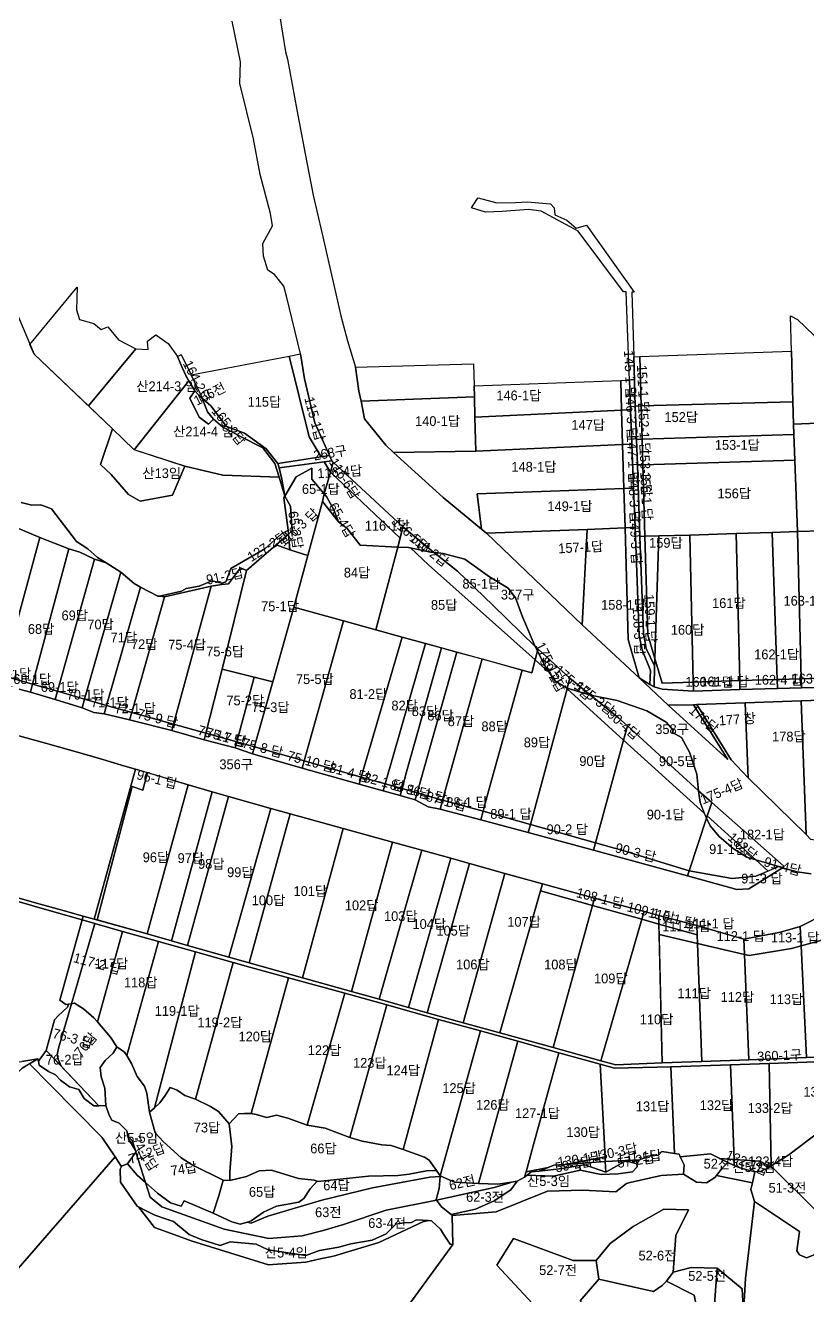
# Model space of a CAD drawing. Header units: metres. Extents: x 245462 to 249549, y 373212 to 377851.
# Drawn here: x 248605 to 249005, y 376362 to 377011 of the extents above; entities that cross this region are included whole.
import ezdxf

# ---------------------------------------------------------------- set-up
doc = ezdxf.new("R2010")
doc.units = ezdxf.units.M
doc.layers.add('00_지번', color=6, linetype='Continuous')
doc.layers.add('00_지적', color=6, linetype='Continuous')
doc.styles.get("Standard").update_dxf_attribs({"font": ''})
doc.styles.get('Standard').set_extended_font_data('Gulim')

msp = doc.modelspace()

# ---------------------------------------------------------------- linework, layer by layer
at = {"layer": '00_지적', "linetype": 'Continuous'}
for points in [[(249007.21, 376577.47), (249000.07, 376578.38), (248992.52, 376580.56), (248993.2, 376581.25), (248956.49, 376613.78), (248949.67, 376619.81), (248948.7, 376628.27), (248945.04, 376639.64), (248940.92, 376647.07), (248936.22, 376649.69), (248936.69, 376650.89), (248933.08, 376654.87), (248923.23, 376660.72), (248907.97, 376665.93), (248894.29, 376668.72), (248883.84, 376677.35), (248867.56, 376692.23), (248866.16, 376693.51), (248859.65, 376708.66), (248856.11, 376718.38), (248852.3, 376723.44), (248842.78, 376729.25), (248830.06, 376738.26), (248819, 376741.14), (248814.03, 376741.73), (248798.39, 376754.65), (248762.88, 376787.79), (248762.09, 376788.53), (248760.89, 376791.21), (248753.39, 376807.9), (248748.12, 376830.42), (248746.02, 376843.1), (248739.05, 376871.92), (248737.65, 376877.74), (248732.81, 376883.65), (248729.4, 376885.97), (248727.18, 376893.13), (248726.77, 376899.51), (248731.74, 376908.49), (248730.75, 376914.83), (248725.47, 376934.8), (248722.05, 376953.01), (248715.04, 376981.36), (248715.37, 376992.33), (248711.09, 377013.14)], [(248735.39, 377016.54), (248738.44, 376997.48), (248739.4, 376993.69), (248744.27, 376967.8), (248748.55, 376945.3), (248752.57, 376924.16), (248756.94, 376905.19), (248763.31, 376877.58), (248766.78, 376862.54), (248770.07, 376849.76), (248774.19, 376836.38), (248775.99, 376824.11), (248777.2, 376818.99), (248778.83, 376809.93), (248789.7, 376796.55), (248793.57, 376792.76), (248818.96, 376769.78), (248838.59, 376753.54), (248841.12, 376751.46), (248890.07, 376704.73), (248919.19, 376677.6), (248934.14, 376663.52), (248964.53, 376635.79), (248947.07, 376663.84), (248948.72, 376663.9), (248966.28, 376635.65), (248974.97, 376626.46), (249004.63, 376597.46), (249007.1, 376595.04)], [(248856, 376920.43), (248862.15, 376920.77), (248871.82, 376919.88), (248873.96, 376919.84), (248875.87, 376917.7), (248876.07, 376914.11), (248882.3, 376911.37), (248887.06, 376907.42), (248892.35, 376908.9), (248916.66, 376874.72), (248915.47, 376874.7), (248916.49, 376841.59), (248917.26, 376816.43), (248917.87, 376799.43), (248918.34, 376786.42), (248919.66, 376749.8), (248921.44, 376700.33), (248922.87, 376692.59), (248927.08, 376683.76), (248926.95, 376672.96), (248924.77, 376674.1), (248925.11, 376681.27), (248920.77, 376691.92), (248919.33, 376699.21), (248917.15, 376754.51), (248916.36, 376774.51), (248915.47, 376797.01), (248914.82, 376814.62), (248914.27, 376829.66), (248913.3, 376856.04), (248912.61, 376874.82), (248911.28, 376874.76), (248888, 376905.79), (248869.16, 376915.96), (248862.73, 376916.88), (248849.23, 376915.91), (248840.74, 376915.57), (248833.48, 376917.81), (248836.22, 376922), (248836.89, 376922.78), (248846.44, 376920.35), (248856, 376920.43)], [(248587.12, 376896.5), (248609.89, 376842.93), (248649.9, 376804.87), (248643.93, 376786.58), (248649.33, 376781.49), (248658.11, 376771.31), (248664.08, 376767.85), (248680.63, 376770.87), (248686.99, 376785.81), (248706.44, 376781.21), (248735.11, 376780.07), (248738.11, 376770.36), (248737.65, 376769.51), (248739.75, 376753.1), (248736.3, 376750.96), (248727.88, 376743.56), (248710.47, 376733.4), (248707.97, 376726.68), (248705.9, 376725.93), (248700.77, 376727.08), (248694.34, 376724.4), (248687.71, 376723.24), (248685.3, 376721.94), (248673.94, 376719.29), (248673.1, 376719.38), (248664.38, 376723.98), (248661.14, 376725.8), (248654.16, 376731.55), (248646.69, 376736.34), (248642.37, 376739.13), (248637.37, 376743.45), (248631.53, 376747.22), (248618.83, 376763.98), (248613.34, 376766.01), (248608.82, 376765.74), (248603.32, 376767.2)], [(248607.8, 376847.87), (248631.98, 376877.16), (248631.53, 376865.63), (248633.03, 376860.72), (248640.41, 376858.65), (248644.21, 376855.54), (248647.52, 376857.02), (248653.04, 376850.24), (248661.96, 376845.63), (248637.66, 376816.51), (248609.89, 376842.93), (248607.8, 376847.87)], [(248997.18, 376844.5), (248996.69, 376862.48), (249000.19, 376860.76), (249008.59, 376852.63), (249017.12, 376840.69), (249025.92, 376815.8), (249027.23, 376808.33), (248998.21, 376807.27), (248997.9, 376818.58), (248997.18, 376844.5)], [(248637.66, 376816.51), (248661.96, 376845.63), (248668.22, 376845.38), (248667.9, 376849.63), (248672.17, 376852.91), (248678.46, 376848.37), (248683.3, 376841.78), (248685.64, 376836.1), (248687.4, 376832.03), (248689.05, 376829.33), (248661.12, 376794.16), (248660.97, 376794.21), (248649.9, 376804.87), (248637.66, 376816.51)], [(248997.9, 376818.58), (248920.35, 376816.51), (248919.65, 376841.7), (248997.18, 376844.5), (248997.9, 376818.58)], [(248684.88, 376842.69), (248685.16, 376842.85), (248690.16, 376832.38), (248693.57, 376825.24), (248696.2, 376820.13), (248695.96, 376819.96), (248692.1, 376824.3), (248687.4, 376832.03), (248685.64, 376836.1), (248683.3, 376841.78), (248684.88, 376842.69)], [(248690.16, 376832.38), (248740.25, 376841.99), (248750.46, 376800.73), (248756.63, 376790.54), (248734.59, 376787.03), (248728.62, 376794.56), (248717.54, 376802.65), (248708.26, 376806.08), (248700.28, 376816.53), (248696.2, 376820.13), (248693.57, 376825.24), (248690.16, 376832.38)], [(248740.25, 376841.99), (248746.02, 376843.1), (248748.12, 376830.42), (248753.39, 376807.9), (248760.89, 376791.21), (248756.63, 376790.54), (248750.46, 376800.73), (248740.25, 376841.99)], [(248774.19, 376836.38), (248834.49, 376838.05), (248834.88, 376826.85), (248835.03, 376821.15), (248777.2, 376818.99), (248775.99, 376824.11), (248774.19, 376836.38)], [(248916.49, 376841.59), (248919.65, 376841.7), (248920.35, 376816.51), (248917.26, 376816.43), (248916.49, 376841.59)], [(248661.12, 376794.16), (248689.05, 376829.33), (248692.1, 376824.3), (248689.59, 376820.54), (248694.32, 376810.85), (248699.07, 376807.19), (248701.55, 376809.8), (248706.15, 376805.85), (248715.41, 376800.88), (248726.92, 376795.06), (248733.03, 376787.06), (248735.11, 376780.07), (248706.44, 376781.21), (248686.99, 376785.81), (248661.12, 376794.16)], [(248692.1, 376824.3), (248695.96, 376819.96), (248698.58, 376813.42), (248701.55, 376809.8), (248699.07, 376807.19), (248694.32, 376810.85), (248689.59, 376820.54), (248692.1, 376824.3)], [(248835.03, 376821.15), (248834.88, 376826.85), (248909.84, 376829.51), (248910.28, 376814.4), (248835.3, 376810.78), (248835.03, 376821.15)], [(248914.82, 376814.62), (248910.28, 376814.4), (248909.84, 376829.51), (248914.27, 376829.66), (248914.82, 376814.62)], [(248696.2, 376820.13), (248700.28, 376816.53), (248708.26, 376806.08), (248717.54, 376802.65), (248728.62, 376794.56), (248734.59, 376787.03), (248735.13, 376784.8), (248736.52, 376779.07), (248738.11, 376770.36), (248735.11, 376780.07), (248733.03, 376787.06), (248726.92, 376795.06), (248715.41, 376800.88), (248706.15, 376805.85), (248701.55, 376809.8), (248698.58, 376813.42), (248695.96, 376819.96), (248696.2, 376820.13)], [(248777.2, 376818.99), (248835.03, 376821.15), (248835.3, 376810.78), (248835.76, 376793.36), (248793.57, 376792.76), (248789.7, 376796.55), (248778.83, 376809.93), (248777.2, 376818.99)], [(248998.21, 376807.27), (248998.4, 376801.97), (248920.83, 376799.53), (248920.35, 376816.51), (248997.9, 376818.58), (248998.21, 376807.27)], [(248835.76, 376793.36), (248835.3, 376810.78), (248910.28, 376814.4), (248910.79, 376796.8), (248835.76, 376793.36)], [(248914.82, 376814.62), (248915.47, 376797.01), (248910.79, 376796.8), (248910.28, 376814.4), (248914.82, 376814.62)], [(248917.87, 376799.43), (248917.26, 376816.43), (248920.35, 376816.51), (248920.83, 376799.53), (248917.87, 376799.43)], [(248649.9, 376804.87), (248660.97, 376794.21), (248686.99, 376785.81), (248680.63, 376770.87), (248664.08, 376767.85), (248658.11, 376771.31), (248649.33, 376781.49), (248643.93, 376786.58), (248649.9, 376804.87)], [(248998.21, 376807.27), (249027.23, 376808.33), (249028.16, 376803.01), (249028.92, 376796.28), (249025.67, 376788.62), (249021.78, 376781.18), (249018.37, 376770.65), (249019.76, 376758.18), (249022.43, 376753.08), (249021.35, 376753.05), (249012.62, 376752.75), (249000.21, 376752.33), (248998.88, 376788.8), (248998.4, 376801.97), (248998.21, 376807.27)], [(248917.87, 376799.43), (248920.83, 376799.53), (248921.2, 376786.5), (248918.34, 376786.42), (248917.87, 376799.43)], [(248921.2, 376786.5), (248920.83, 376799.53), (248998.4, 376801.97), (248998.88, 376788.8), (248921.2, 376786.5)], [(248838.59, 376753.54), (248818.96, 376769.78), (248793.57, 376792.76), (248835.76, 376793.36), (248910.79, 376796.8), (248911.44, 376774.33), (248836.38, 376771.52), (248838.59, 376753.54)], [(248910.79, 376796.8), (248915.47, 376797.01), (248916.36, 376774.51), (248911.44, 376774.33), (248910.79, 376796.8)], [(248760.89, 376791.21), (248762.09, 376788.53), (248735.13, 376784.8), (248734.59, 376787.03), (248760.89, 376791.21)], [(248758.17, 376787.99), (248761.41, 376782.62), (248758.26, 376771.59), (248751.94, 376779.11), (248751.94, 376784.79), (248743.83, 376780.23), (248738.11, 376770.36), (248736.52, 376779.07), (248735.13, 376784.8), (248758.17, 376787.99)], [(248762.88, 376787.79), (248761.41, 376782.62), (248758.17, 376787.99), (248762.09, 376788.53), (248762.88, 376787.79)], [(248761.41, 376782.62), (248762.88, 376787.79), (248798.39, 376754.65), (248797.02, 376748.98), (248761.41, 376782.62)], [(248918.34, 376786.42), (248921.2, 376786.5), (248922.22, 376749.88), (248919.66, 376749.8), (248918.34, 376786.42)], [(248945.24, 376750.56), (248929.38, 376750.09), (248922.22, 376749.88), (248921.2, 376786.5), (248998.88, 376788.8), (249000.21, 376752.33), (248987.28, 376751.88), (248968.88, 376751.25), (248945.24, 376750.56)], [(248758.26, 376771.59), (248757.35, 376767.68), (248749.78, 376740.11), (248740.72, 376743), (248739.95, 376750.99), (248741.9, 376752.69), (248740.95, 376765.24), (248738.11, 376770.36), (248743.83, 376780.23), (248751.94, 376784.79), (248751.94, 376779.11), (248758.26, 376771.59)], [(248758.26, 376771.59), (248761.41, 376782.62), (248797.02, 376748.98), (248795.92, 376744.42), (248776.55, 376745.4), (248769.95, 376753.88), (248765.61, 376757.23), (248763.19, 376763.4), (248759.45, 376770.2), (248758.26, 376771.59)], [(248892.63, 376753.37), (248841.12, 376751.46), (248838.59, 376753.54), (248836.38, 376771.52), (248911.44, 376774.33), (248912.02, 376754.27), (248892.63, 376753.37)], [(248911.44, 376774.33), (248916.36, 376774.51), (248917.15, 376754.51), (248912.02, 376754.27), (248911.44, 376774.33)], [(248603.32, 376767.2), (248608.82, 376765.74), (248613.34, 376766.01), (248618.83, 376763.98), (248631.53, 376747.22), (248637.37, 376743.45), (248642.37, 376739.13), (248646.69, 376736.34), (248640.72, 376738.15), (248633.34, 376741.81), (248627.61, 376743.52), (248612.76, 376749.27), (248596.27, 376756.35)], [(248739.75, 376753.1), (248737.65, 376769.51), (248738.11, 376770.36), (248740.95, 376765.24), (248741.9, 376752.69), (248739.95, 376750.99), (248739.75, 376753.1)], [(248757.35, 376767.68), (248765.61, 376757.23), (248769.95, 376753.88), (248776.55, 376745.4), (248795.92, 376744.42), (248784.62, 376702.1), (248768.1, 376706.67), (248742.73, 376713.6), (248749.78, 376740.11), (248757.35, 376767.68)], [(248758.26, 376771.59), (248759.45, 376770.2), (248763.19, 376763.4), (248765.61, 376757.23), (248757.35, 376767.68), (248758.26, 376771.59)], [(248596.27, 376756.35), (248612.76, 376749.27), (248593.74, 376678.83), (248576.62, 376683.76), (248596.27, 376756.35)], [(248739.95, 376750.99), (248733.62, 376745.52), (248718.53, 376732.5), (248715.46, 376733.84), (248709.21, 376725.64), (248705.87, 376725.2), (248705.9, 376725.93), (248707.97, 376726.68), (248710.47, 376733.4), (248727.88, 376743.56), (248736.3, 376750.96), (248739.75, 376753.1), (248739.95, 376750.99)], [(248798.39, 376754.65), (248814.03, 376741.73), (248812.56, 376741.81), (248801.37, 376744.15), (248795.92, 376744.42), (248798.39, 376754.65)], [(248841.12, 376751.46), (248892.63, 376753.37), (248890.07, 376704.73), (248841.12, 376751.46)], [(248892.63, 376753.37), (248912.02, 376754.27), (248913.67, 376697.23), (248919.19, 376677.6), (248890.07, 376704.73), (248892.63, 376753.37)], [(248924.77, 376674.1), (248919.19, 376677.6), (248913.67, 376697.23), (248912.02, 376754.27), (248917.15, 376754.51), (248919.33, 376699.21), (248920.77, 376691.92), (248925.11, 376681.27), (248924.77, 376674.1)], [(248627.61, 376743.52), (248609.14, 376674.39), (248593.74, 376678.83), (248612.76, 376749.27), (248627.61, 376743.52)], [(248739.95, 376750.99), (248740.72, 376743), (248733.62, 376745.52), (248739.95, 376750.99)], [(248919.66, 376749.8), (248922.22, 376749.88), (248923.64, 376699.49), (248927.21, 376687.49), (248927.08, 376683.76), (248922.87, 376692.59), (248921.44, 376700.33), (248919.66, 376749.8)], [(248927.21, 376687.49), (248923.64, 376699.49), (248922.22, 376749.88), (248929.38, 376750.09), (248927.21, 376687.49)], [(248945.24, 376750.56), (248946.87, 376675.39), (248930.95, 376674.9), (248927.21, 376687.49), (248929.38, 376750.09), (248945.24, 376750.56)], [(248945.24, 376750.56), (248968.88, 376751.25), (248970.7, 376676.13), (248946.87, 376675.39), (248945.24, 376750.56)], [(248970.7, 376676.13), (248968.88, 376751.25), (248987.28, 376751.88), (248989.85, 376676.72), (248970.7, 376676.13)], [(249000.21, 376752.33), (249002.05, 376677.1), (248989.85, 376676.72), (248987.28, 376751.88), (249000.21, 376752.33)], [(249000.21, 376752.33), (249012.62, 376752.75), (249015.05, 376677.5), (249002.05, 376677.1), (249000.21, 376752.33)], [(248627.61, 376743.52), (248633.34, 376741.81), (248640.72, 376738.15), (248621.89, 376670.71), (248609.14, 376674.39), (248627.61, 376743.52)], [(248733.62, 376745.52), (248740.72, 376743), (248749.78, 376740.11), (248742.73, 376713.6), (248732, 376675.56), (248722.49, 376677.9), (248706.04, 376682.07), (248718.53, 376732.5), (248733.62, 376745.52)], [(248795.92, 376744.42), (248801.37, 376744.15), (248802.36, 376743.94), (248811.57, 376735.25), (248866.08, 376686.81), (248864.46, 376680.16), (248859.45, 376681.53), (248826.11, 376690.73), (248810.09, 376695.18), (248798.08, 376698.43), (248784.62, 376702.1), (248795.92, 376744.42)], [(248867.2, 376691.39), (248866.08, 376686.81), (248811.57, 376735.25), (248802.36, 376743.94), (248812.56, 376741.81), (248814.03, 376741.73), (248826.45, 376732), (248844.44, 376714.64), (248866.16, 376693.51), (248867.2, 376691.39)], [(248866.16, 376693.51), (248844.44, 376714.64), (248826.45, 376732), (248814.03, 376741.73), (248819, 376741.14), (248830.06, 376738.26), (248842.78, 376729.25), (248852.3, 376723.44), (248856.11, 376718.38), (248859.65, 376708.66), (248866.16, 376693.51)], [(248646.69, 376736.34), (248654.16, 376731.55), (248635.66, 376666.74), (248621.89, 376670.71), (248640.72, 376738.15), (248646.69, 376736.34)], [(248681.24, 376653.88), (248700.37, 376724.47), (248705.87, 376725.2), (248709.21, 376725.64), (248715.46, 376733.84), (248718.53, 376732.5), (248706.04, 376682.07), (248697.71, 376649.24), (248681.24, 376653.88)], [(248654.16, 376731.55), (248661.14, 376725.8), (248664.38, 376723.98), (248646.92, 376663.49), (248635.66, 376666.74), (248654.16, 376731.55)], [(248705.9, 376725.93), (248705.87, 376725.2), (248700.37, 376724.47), (248676.51, 376719.02), (248673.94, 376719.29), (248685.3, 376721.94), (248687.71, 376723.24), (248694.34, 376724.4), (248700.77, 376727.08), (248705.9, 376725.93)], [(248676.51, 376719.02), (248659.81, 376659.88), (248646.92, 376663.49), (248664.38, 376723.98), (248673.1, 376719.38), (248673.94, 376719.29), (248676.51, 376719.02)], [(248676.51, 376719.02), (248700.37, 376724.47), (248681.24, 376653.88), (248659.81, 376659.88), (248676.51, 376719.02)], [(248722.59, 376642.23), (248723.18, 376644.44), (248732, 376675.56), (248742.73, 376713.6), (248768.1, 376706.67), (248747.97, 376635.08), (248722.59, 376642.23)], [(248768.1, 376706.67), (248784.62, 376702.1), (248798.08, 376698.43), (248777.2, 376626.84), (248747.97, 376635.08), (248768.1, 376706.67)], [(248789.33, 376623.42), (248777.2, 376626.84), (248798.08, 376698.43), (248810.09, 376695.18), (248789.33, 376623.42)], [(248798.02, 376620.97), (248789.33, 376623.42), (248810.09, 376695.18), (248818.26, 376692.92), (248800.37, 376629.52), (248798.02, 376620.97)], [(248826.11, 376690.73), (248805.74, 376618.8), (248798.02, 376620.97), (248800.37, 376629.52), (248818.26, 376692.92), (248826.11, 376690.73)], [(248805.74, 376618.8), (248826.11, 376690.73), (248838.92, 376687.2), (248818.78, 376615.12), (248805.74, 376618.8)], [(248867.2, 376691.39), (248870.83, 376683.96), (248873.52, 376680.02), (248866.08, 376686.81), (248867.2, 376691.39)], [(248867.56, 376692.23), (248867.2, 376691.39), (248866.16, 376693.51), (248867.56, 376692.23)], [(248867.2, 376691.39), (248867.56, 376692.23), (248883.84, 376677.35), (248882.47, 376672.3), (248876.35, 376675.85), (248870.83, 376683.96), (248867.2, 376691.39)], [(248697.71, 376649.24), (248706.04, 376682.07), (248722.49, 376677.9), (248713.52, 376644.79), (248697.71, 376649.24)], [(248838.92, 376687.2), (248859.45, 376681.53), (248840.47, 376613.46), (248839.44, 376609.41), (248818.78, 376615.12), (248838.92, 376687.2)], [(248866.08, 376686.81), (248873.52, 376680.02), (248876.35, 376675.85), (248882.47, 376672.3), (248882.37, 376671.93), (248863.64, 376602.64), (248839.44, 376609.41), (248840.47, 376613.46), (248859.45, 376681.53), (248864.46, 376680.16), (248866.08, 376686.81)], [(248926.95, 376672.96), (248927.08, 376683.76), (248927.21, 376687.49), (248930.95, 376674.9), (248946.87, 376675.39), (248946.97, 376670.79), (248931.05, 376671.83), (248926.95, 376672.96)], [(248593.74, 376678.83), (248609.14, 376674.39), (248608.02, 376670.2), (248592.54, 376674.35), (248593.74, 376678.83)], [(248722.59, 376642.23), (248713.52, 376644.79), (248722.49, 376677.9), (248732, 376675.56), (248723.18, 376644.44), (248722.59, 376642.23)], [(248882.47, 376672.3), (248883.84, 376677.35), (248894.29, 376668.72), (248882.47, 376672.3)], [(249026.54, 376666.63), (249002.13, 376665.76), (248973.42, 376664.76), (248948.72, 376663.9), (248947.07, 376663.84), (248934.14, 376663.52), (248919.19, 376677.6), (248924.77, 376674.1), (248926.95, 376672.96), (248931.05, 376671.83), (248946.97, 376670.79), (248970.81, 376671.55), (248990.01, 376672.15), (249002.17, 376672.49), (249015.2, 376672.86)], [(248970.81, 376671.55), (248946.97, 376670.79), (248946.87, 376675.39), (248970.7, 376676.13), (248970.81, 376671.55)], [(248990.01, 376672.15), (248970.81, 376671.55), (248970.7, 376676.13), (248989.85, 376676.72), (248990.01, 376672.15)], [(248990.01, 376672.15), (248989.85, 376676.72), (249002.05, 376677.1), (249002.17, 376672.49), (248990.01, 376672.15)], [(249002.05, 376677.1), (249015.05, 376677.5), (249015.2, 376672.86), (249002.17, 376672.49), (249002.05, 376677.1)], [(248592.54, 376674.35), (248608.02, 376670.2), (248620.71, 376666.48), (248634.4, 376662.32), (248640.51, 376659.9), (248645.66, 376659.14), (248658.73, 376656.05), (248680.36, 376650.64), (248696.85, 376645.88), (248712.73, 376641.85), (248721.64, 376638.73), (248746.95, 376631.44), (248776.13, 376623.16), (248788.3, 376619.86), (248797.03, 376617.41), (248804.75, 376615.29), (248811.41, 376611.68), (248817.55, 376610.4), (248838.33, 376605.05), (248862.55, 376598.61), (248895.88, 376589.48), (248944.02, 376576.36), (248969.21, 376569.46), (248975.4, 376569.7), (248992.52, 376580.56), (249000.07, 376578.38), (249007.21, 376577.47)], [(248621.89, 376670.71), (248620.71, 376666.48), (248608.02, 376670.2), (248609.14, 376674.39), (248621.89, 376670.71)], [(248621.89, 376670.71), (248635.66, 376666.74), (248634.4, 376662.32), (248620.71, 376666.48), (248621.89, 376670.71)], [(248882.37, 376671.93), (248911.33, 376645.71), (248896.93, 376593.32), (248863.64, 376602.64), (248882.37, 376671.93)], [(248882.37, 376671.93), (248882.47, 376672.3), (248894.29, 376668.72), (248908.74, 376657.15), (248913.35, 376653.05), (248911.33, 376645.71), (248882.37, 376671.93)], [(248894.29, 376668.72), (248907.97, 376665.93), (248923.23, 376660.72), (248933.08, 376654.87), (248936.69, 376650.89), (248936.22, 376649.69), (248940.92, 376647.07), (248945.04, 376639.64), (248948.7, 376628.27), (248949.67, 376619.81), (248913.35, 376653.05), (248908.74, 376657.15), (248894.29, 376668.72)], [(248635.66, 376666.74), (248646.92, 376663.49), (248645.66, 376659.14), (248640.51, 376659.9), (248634.4, 376662.32), (248635.66, 376666.74)], [(248645.66, 376659.14), (248646.92, 376663.49), (248659.81, 376659.88), (248658.73, 376656.05), (248645.66, 376659.14)], [(248947.07, 376663.84), (248964.53, 376635.79), (248934.14, 376663.52), (248947.07, 376663.84)], [(248973.42, 376664.76), (248974.97, 376626.46), (248966.28, 376635.65), (248948.72, 376663.9), (248973.42, 376664.76)], [(249002.13, 376665.76), (249004.63, 376597.46), (248974.97, 376626.46), (248973.42, 376664.76), (249002.13, 376665.76)], [(249026.54, 376666.63), (249029.3, 376591.24), (249007.1, 376595.04), (249004.63, 376597.46), (249002.13, 376665.76), (249026.54, 376666.63)], [(248680.36, 376650.64), (248658.73, 376656.05), (248659.81, 376659.88), (248681.24, 376653.88), (248680.36, 376650.64)], [(249014.78, 376557.18), (249001.53, 376550.43), (248991.53, 376547.55), (248972.7, 376544.11), (248948.78, 376550.93), (248929.28, 376556.12), (248921.78, 376558.09), (248896.39, 376564.94), (248869.81, 376572.23), (248850.53, 376577.6), (248832.53, 376582.75), (248823.05, 376585.41), (248808.12, 376589.52), (248793.17, 376593.62), (248767.89, 376600.59), (248740.88, 376608.01), (248730.93, 376610.75), (248709.35, 376616.92), (248701.01, 376619.36), (248688.71, 376622.87), (248661.8, 376630.92), (248656.37, 376632.45), (248645.09, 376635.82), (248634.53, 376638.93), (248615.77, 376644.21), (248585.23, 376652.56)], [(248585.23, 376652.56), (248615.77, 376644.21), (248634.53, 376638.93), (248645.09, 376635.82), (248656.37, 376632.45), (248661.8, 376630.92)], [(248696.85, 376645.88), (248680.36, 376650.64), (248681.24, 376653.88), (248697.71, 376649.24), (248696.85, 376645.88)], [(248696.85, 376645.88), (248697.71, 376649.24), (248713.52, 376644.79), (248712.73, 376641.85), (248696.85, 376645.88)], [(248913.35, 376653.05), (248949.67, 376619.81), (248950.38, 376613.95), (248952.57, 376608.39), (248911.33, 376645.71), (248913.35, 376653.05)], [(248712.73, 376641.85), (248713.52, 376644.79), (248722.59, 376642.23), (248721.64, 376638.73), (248712.73, 376641.85)], [(248911.33, 376645.71), (248952.57, 376608.39), (248953.6, 376605.79), (248944.87, 376578.98), (248910.98, 376589.39), (248896.93, 376593.32), (248911.33, 376645.71)], [(248746.95, 376631.44), (248721.64, 376638.73), (248722.59, 376642.23), (248747.97, 376635.08), (248746.95, 376631.44)], [(248661.8, 376630.92), (248640.59, 376554.27), (248634.99, 376555.81), (248623.55, 376558.99), (248613.01, 376561.98), (248587.67, 376569.07)], [(248667.81, 376629.12), (248665.57, 376620.16), (248660.09, 376622), (248642.11, 376553.84), (248640.59, 376554.27), (248661.8, 376630.92), (248667.81, 376629.12)], [(248776.13, 376623.16), (248746.95, 376631.44), (248747.97, 376635.08), (248777.2, 376626.84), (248776.13, 376623.16)], [(248642.11, 376553.84), (248660.09, 376622), (248665.57, 376620.16), (248667.81, 376629.12), (248688.71, 376622.87), (248667.67, 376546.7), (248642.11, 376553.84)], [(248776.13, 376623.16), (248777.2, 376626.84), (248789.33, 376623.42), (248788.3, 376619.86), (248776.13, 376623.16)], [(248788.3, 376619.86), (248789.33, 376623.42), (248798.02, 376620.97), (248797.03, 376617.41), (248788.3, 376619.86)], [(248701.01, 376619.36), (248680.23, 376543.14), (248667.67, 376546.7), (248688.71, 376622.87), (248701.01, 376619.36)], [(248701.01, 376619.36), (248709.35, 376616.92), (248688.35, 376540.83), (248680.23, 376543.14), (248701.01, 376619.36)], [(248730.93, 376610.75), (248709.52, 376534.81), (248688.35, 376540.83), (248709.35, 376616.92), (248730.93, 376610.75)], [(248797.03, 376617.41), (248798.02, 376620.97), (248805.74, 376618.8), (248804.75, 376615.29), (248797.03, 376617.41)], [(248817.55, 376610.4), (248811.41, 376611.68), (248804.75, 376615.29), (248805.74, 376618.8), (248818.78, 376615.12), (248818.54, 376614.26), (248817.55, 376610.4)], [(248956.49, 376613.78), (248953.6, 376605.79), (248950.38, 376613.95), (248949.67, 376619.81), (248956.49, 376613.78)], [(248740.88, 376608.01), (248719.91, 376531.93), (248709.52, 376534.81), (248730.93, 376610.75), (248740.88, 376608.01)], [(248817.55, 376610.4), (248818.54, 376614.26), (248818.78, 376615.12), (248839.44, 376609.41), (248838.33, 376605.05), (248817.55, 376610.4)], [(248978.9, 376584.53), (248954.05, 376607.05), (248956.49, 376613.78), (248993.2, 376581.25), (248992.52, 376580.56), (248990.55, 376581.14), (248978.9, 376584.53)], [(248767.89, 376600.59), (248747.09, 376524.3), (248719.91, 376531.93), (248740.88, 376608.01), (248767.89, 376600.59)], [(248838.33, 376605.05), (248839.44, 376609.41), (248863.64, 376602.64), (248862.55, 376598.61), (248838.33, 376605.05)], [(248953.6, 376605.79), (248955.54, 376601.95), (248960.23, 376596.41), (248967.34, 376590.33), (248974.27, 376585.88), (248978.9, 376584.53), (248985.16, 376578.86), (248978.91, 376576.24), (248966.88, 376575.05), (248944.87, 376578.98), (248953.6, 376605.79)], [(248953.6, 376605.79), (248954.05, 376607.05), (248978.9, 376584.53), (248974.27, 376585.88), (248967.34, 376590.33), (248960.23, 376596.41), (248955.54, 376601.95), (248953.6, 376605.79)], [(248793.17, 376593.62), (248772.17, 376517.21), (248747.09, 376524.3), (248767.89, 376600.59), (248793.17, 376593.62)], [(248862.55, 376598.61), (248863.64, 376602.64), (248896.93, 376593.32), (248895.88, 376589.48), (248862.55, 376598.61)], [(248793.17, 376593.62), (248808.12, 376589.52), (248786.32, 376513.3), (248772.17, 376517.21), (248793.17, 376593.62)], [(248896.93, 376593.32), (248910.98, 376589.39), (248944.87, 376578.98), (248944.02, 376576.36), (248895.88, 376589.48), (248896.93, 376593.32)], [(248823.05, 376585.41), (248801.27, 376509.13), (248786.32, 376513.3), (248808.12, 376589.52), (248823.05, 376585.41)], [(248832.53, 376582.75), (248810.81, 376506.46), (248801.27, 376509.13), (248823.05, 376585.41), (248832.53, 376582.75)], [(248978.9, 376584.53), (248990.55, 376581.14), (248985.16, 376578.86), (248978.9, 376584.53)], [(248832.53, 376582.75), (248850.53, 376577.6), (248829.22, 376501.35), (248810.81, 376506.46), (248832.53, 376582.75)], [(248944.87, 376578.98), (248966.88, 376575.05), (248978.91, 376576.24), (248990.55, 376581.14), (248992.52, 376580.56), (248975.4, 376569.7), (248969.21, 376569.46), (248944.02, 376576.36), (248944.87, 376578.98)], [(248850.53, 376577.6), (248869.81, 376572.23), (248847.95, 376496.17), (248829.22, 376501.35), (248850.53, 376577.6)], [(248869.81, 376572.23), (248896.39, 376564.94), (248895.38, 376561.3), (248868.81, 376568.77), (248869.81, 376572.23)], [(248546.79, 376556.9), (248559.8, 376561.42), (248584.45, 376570.01), (248587.67, 376569.07), (248613.01, 376561.98), (248623.55, 376558.99), (248634.99, 376555.81), (248634.4, 376553.86), (248620.07, 376557.94), (248584.93, 376568.09), (248572.69, 376563.93), (248564.42, 376560.48), (248548.21, 376554.83), (248547.94, 376555.36), (248546.79, 376556.9)], [(248584.93, 376568.09), (248620.07, 376557.94), (248634.4, 376553.86), (248623.04, 376512.83), (248626.2, 376510.63), (248627.41, 376510.78), (248627.02, 376509.2), (248622.17, 376504.91), (248620.28, 376502.82), (248616.04, 376487.17), (248612.08, 376481.6)], [(248875.24, 376488.6), (248847.95, 376496.17), (248868.81, 376568.77), (248895.38, 376561.3), (248875.24, 376488.6)], [(248896.39, 376564.94), (248921.78, 376558.09), (248920.65, 376554.2), (248895.38, 376561.3), (248896.39, 376564.94)], [(248899.65, 376481.84), (248875.24, 376488.6), (248895.38, 376561.3), (248920.65, 376554.2), (248899.65, 376481.84)], [(248628.94, 376511.02), (248627.41, 376510.78), (248626.2, 376510.63), (248623.04, 376512.83), (248634.4, 376553.86), (248640.9, 376552.01), (248628.94, 376511.02)], [(248642.33, 376501.71), (248640.4, 376503.84), (248635.19, 376508.49), (248630.49, 376511.26), (248628.94, 376511.02), (248640.9, 376552.01), (248655.17, 376547.96), (248642.33, 376501.71)], [(249029.02, 376482.03), (248985.71, 376480.55), (248965.87, 376479.81), (248935.53, 376478.84), (248906.59, 376478.08), (248899.38, 376480.14), (248878.12, 376485.95), (248857.22, 376491.87), (248838.12, 376497.16), (248816.68, 376503.06), (248790.24, 376510.44), (248768.72, 376516.45), (248739.9, 376524.25), (248720.71, 376529.57), (248711.71, 376532.08), (248692.35, 376537.49), (248673.54, 376542.8), (248655.17, 376547.96), (248634.4, 376553.86), (248634.99, 376555.81)], [(248634.99, 376555.81), (248640.59, 376554.27), (248667.67, 376546.7), (248680.23, 376543.14), (248688.35, 376540.83), (248709.52, 376534.81), (248719.91, 376531.93), (248747.09, 376524.3), (248772.17, 376517.21), (248786.32, 376513.3), (248801.27, 376509.13), (248810.81, 376506.46), (248829.22, 376501.35), (248847.95, 376496.17), (248875.24, 376488.6), (248899.65, 376481.84), (248907.26, 376479.81), (248930.98, 376480.8), (248951.35, 376481.49), (248975.36, 376482.44), (249004.77, 376483.5), (249029.36, 376484.16)], [(248930.98, 376480.8), (248907.26, 376479.81), (248899.65, 376481.84), (248920.65, 376554.2), (248929.37, 376551.75), (248930.98, 376480.8)], [(248920.65, 376554.2), (248921.78, 376558.09), (248929.28, 376556.12), (248929.37, 376551.75), (248920.65, 376554.2)], [(248948.78, 376550.93), (248948.95, 376546.25), (248929.37, 376551.75), (248929.28, 376556.12), (248948.78, 376550.93)], [(248929.37, 376551.75), (248948.95, 376546.25), (248949.12, 376541.84), (248929.49, 376546.46), (248929.37, 376551.75)], [(249027.09, 376546.22), (249014.6, 376543.95), (249002.01, 376540.56), (249001.53, 376550.43), (249014.78, 376557.18), (249026.68, 376557.43), (249027.09, 376546.22)], [(248673.54, 376542.8), (248657.24, 376484.61), (248656.13, 376486.22), (248652.18, 376488.97), (248648.96, 376493.88), (248642.33, 376501.71), (248655.17, 376547.96), (248673.54, 376542.8)], [(248929.49, 376546.46), (248949.12, 376541.84), (248951.35, 376481.49), (248930.98, 376480.8), (248929.49, 376546.46)], [(248948.95, 376546.25), (248948.78, 376550.93), (248972.7, 376544.11), (248973.04, 376536.21), (248949.12, 376541.84), (248948.95, 376546.25)], [(248973.04, 376536.21), (248972.7, 376544.11), (248991.53, 376547.55), (249001.53, 376550.43), (249002.01, 376540.56), (248997.19, 376539.27), (248975.51, 376535.63), (248973.04, 376536.21)], [(249004.77, 376483.5), (249002.01, 376540.56), (249014.6, 376543.95), (249027.09, 376546.22), (249029.36, 376484.16), (249004.77, 376483.5)], [(248692.35, 376537.49), (248671.41, 376457.87), (248668.97, 376455.62), (248667.61, 376465.37), (248666.42, 376468.87), (248662.53, 376473.85), (248659.68, 376480.5), (248657.24, 376484.61), (248673.54, 376542.8), (248692.35, 376537.49)], [(248951.35, 376481.49), (248949.12, 376541.84), (248973.04, 376536.21), (248975.36, 376482.44), (248951.35, 376481.49)], [(248975.36, 376482.44), (248973.04, 376536.21), (248975.51, 376535.63), (248997.19, 376539.27), (249002.01, 376540.56), (249004.77, 376483.5), (248975.36, 376482.44)], [(248692.35, 376537.49), (248711.71, 376532.08), (248692.37, 376462.21), (248686.97, 376464.2), (248683.11, 376466.93), (248679.43, 376468.27), (248676.93, 376464.13), (248674.13, 376460.38), (248671.41, 376457.87), (248692.35, 376537.49)], [(248709.6, 376449.64), (248704.23, 376455.88), (248700.1, 376458.5), (248692.37, 376462.21), (248711.71, 376532.08), (248720.71, 376529.57), (248739.9, 376524.25), (248720.94, 376454.87), (248717.45, 376455.02), (248714.44, 376454.75), (248709.6, 376449.64)], [(248768.72, 376516.45), (248749.56, 376448.91), (248739.67, 376452.54), (248733.86, 376454.12), (248728.88, 376452.92), (248723.45, 376454.49), (248720.94, 376454.87), (248739.9, 376524.25), (248768.72, 376516.45)], [(248790.24, 376510.44), (248771.39, 376442.68), (248758.66, 376447.46), (248749.56, 376448.91), (248768.72, 376516.45), (248790.24, 376510.44)], [(248628.94, 376511.02), (248622.32, 376488.35), (248621.71, 376484.86), (248622.27, 376482.78), (248623.29, 376480.33), (248623.85, 376478.99), (248616.04, 376487.17), (248620.28, 376502.82), (248622.17, 376504.91), (248627.02, 376509.2), (248627.41, 376510.78), (248628.94, 376511.02)], [(248623.85, 376478.99), (248623.29, 376480.33), (248622.27, 376482.78), (248621.71, 376484.86), (248622.32, 376488.35), (248628.94, 376511.02), (248630.49, 376511.26), (248635.19, 376508.49), (248640.4, 376503.84), (248642.33, 376501.71), (248648.96, 376493.88), (248652.18, 376488.97), (248650.4, 376485.83), (248646.22, 376482.03), (248643.68, 376478.37), (248644.23, 376473.76), (248645.98, 376467.91), (248646.59, 376459.1), (248643.07, 376458.86), (248623.85, 376478.99)], [(248816.68, 376503.06), (248798.55, 376436.61), (248792.5, 376438.66), (248787.7, 376438.9), (248777.62, 376440.86), (248771.39, 376442.68), (248790.24, 376510.44), (248816.68, 376503.06)], [(248564.37, 376490.38), (248565.45, 376494.44), (248566.66, 376498.61), (248569.09, 376501.5), (248569.67, 376496.41), (248573.58, 376491.79), (248589.3, 376481.39), (248595.66, 376480.49), (248603.58, 376481.56), (248611.79, 376482.89), (248607.55, 376480.34), (248603.82, 376478.1), (248597.17, 376471.88), (248590.06, 376468.18), (248583.45, 376468.6), (248568.47, 376475.79), (248565.73, 376480.07), (248564.37, 376490.38)], [(248838.12, 376497.16), (248817.54, 376423.12), (248815.6, 376425.88), (248811.83, 376431.03), (248809.52, 376432.63), (248798.55, 376436.61), (248816.68, 376503.06), (248838.12, 376497.16)], [(248838.12, 376497.16), (248857.22, 376491.87), (248837.06, 376419.12), (248824.8, 376419.85), (248817.54, 376423.12), (248838.12, 376497.16)], [(248612.08, 376481.6), (248616.04, 376487.17), (248643.07, 376458.86), (248640.44, 376458.87), (248635.56, 376462.65), (248632.83, 376467.21), (248627.99, 376468.58), (248623.35, 376472.04), (248620.79, 376474.63), (248617.26, 376476.33), (248612.52, 376479.58), (248612.08, 376481.6)], [(248657.24, 376484.61), (248659.68, 376480.5), (248662.53, 376473.85), (248666.42, 376468.87), (248667.61, 376465.37), (248668.97, 376455.62), (248671.74, 376445), (248675.84, 376440.58), (248685.12, 376432.23), (248690.65, 376428.74), (248706.49, 376420.83), (248704.43, 376412.92), (248701.52, 376403.95), (248686.61, 376410.39), (248685.17, 376407.54), (248679.59, 376409.37), (248673.03, 376414.19), (248666.88, 376419.68), (248661.93, 376435.24), (248662.09, 376435.45), (248661.72, 376436.06), (248660.12, 376441.09), (248657.88, 376443.45), (248657.28, 376446.13), (248653.32, 376450.05), (248649.67, 376451.55), (248648.24, 376454.15), (248646.59, 376459.1), (248645.98, 376467.91), (248644.23, 376473.76), (248643.68, 376478.37), (248646.22, 376482.03), (248650.4, 376485.83), (248652.18, 376488.97), (248656.13, 376486.22), (248657.24, 376484.61)], [(248878.12, 376485.95), (248865.59, 376440.29), (248861.46, 376425.21), (248860.65, 376422.37), (248856.85, 376420.39), (248853.99, 376419.86), (248847.03, 376418.78), (248837.06, 376419.12), (248857.22, 376491.87), (248878.12, 376485.95)], [(248603.82, 376478.1), (248606.86, 376479.93), (248607.55, 376480.34), (248617.93, 376469.83), (248644.52, 376442.9), (248651.26, 376432.78), (248513.69, 376274.47)], [(248612.08, 376481.6), (248611.79, 376482.89), (248603.58, 376481.56)], [(248607.55, 376480.34), (248611.79, 376482.89), (248612.08, 376481.6), (248612.52, 376479.58), (248617.26, 376476.33), (248620.79, 376474.63), (248623.35, 376472.04), (248627.99, 376468.58), (248632.83, 376467.21), (248635.56, 376462.65), (248640.44, 376458.87), (248643.07, 376458.86), (248646.59, 376459.1), (248648.24, 376454.15), (248649.67, 376451.55), (248653.32, 376450.05), (248657.28, 376446.13), (248657.88, 376443.45), (248658.2, 376442.02), (248661.72, 376436.06), (248662.09, 376435.45), (248661.93, 376435.24), (248657.66, 376429.25), (248654.62, 376428.03), (248654.52, 376427.79), (248654.47, 376427.97), (248651.26, 376432.78), (248644.52, 376442.9), (248617.93, 376469.83), (248607.55, 376480.34)], [(248899.38, 376480.14), (248901.83, 376432.79), (248881.46, 376428.95), (248875.69, 376428.55), (248872.76, 376427.35), (248861.46, 376425.21), (248865.59, 376440.29), (248878.12, 376485.95), (248899.38, 376480.14)], [(248965.87, 376479.81), (248985.71, 376480.55), (248986.68, 376428.13), (248986.18, 376427.81), (248981.15, 376430.54), (248967.78, 376431.45), (248965.87, 376479.81)], [(249029.02, 376482.03), (249029.91, 376450.09), (249031.06, 376437.25), (249024.49, 376439.67), (249012.01, 376446.16), (248995.81, 376433.85), (248986.68, 376428.13), (248985.71, 376480.55), (249029.02, 376482.03)], [(248899.38, 376480.14), (248906.59, 376478.08), (248935.53, 376478.84), (248937.33, 376434.55), (248930.93, 376435.53), (248929.22, 376433.58), (248923.7, 376433.16), (248919.57, 376431.32), (248901.92, 376430.45), (248901.83, 376432.79), (248899.38, 376480.14)], [(248965.87, 376479.81), (248967.78, 376431.45), (248960.52, 376431.95), (248955.77, 376434.29), (248940.23, 376432.81), (248939.66, 376434.2), (248937.33, 376434.55), (248935.53, 376478.84), (248965.87, 376479.81)], [(248700.1, 376458.5), (248704.23, 376455.88), (248709.6, 376449.64), (248710.97, 376438.15), (248709.89, 376424.93), (248710.05, 376420.77), (248706.49, 376420.83), (248690.65, 376428.74), (248685.12, 376432.23), (248675.84, 376440.58), (248671.74, 376445), (248668.97, 376455.62), (248671.41, 376457.87), (248674.13, 376460.38), (248676.93, 376464.13), (248679.43, 376468.27), (248683.11, 376466.93), (248686.97, 376464.2), (248692.37, 376462.21), (248700.1, 376458.5)], [(248709.6, 376449.64), (248714.44, 376454.75), (248717.45, 376455.02), (248720.94, 376454.87), (248723.45, 376454.49), (248728.88, 376452.92), (248733.86, 376454.12), (248739.67, 376452.54), (248749.56, 376448.91), (248758.66, 376447.46), (248771.39, 376442.68), (248777.62, 376440.86), (248787.7, 376438.9), (248792.5, 376438.66), (248798.55, 376436.61), (248809.52, 376432.63), (248811.83, 376431.03), (248815.6, 376425.88), (248810.53, 376425.69), (248801.72, 376423.97), (248796.03, 376423.32), (248780.87, 376422.95), (248755.01, 376420.19), (248754.69, 376420.3), (248753.16, 376420.83), (248745.06, 376421.67), (248731.21, 376425.96), (248724.99, 376425.58), (248718.57, 376422.77), (248710.05, 376420.77), (248709.89, 376424.93), (248710.97, 376438.15), (248709.6, 376449.64)], [(248661.72, 376436.06), (248658.2, 376442.02), (248657.88, 376443.45), (248660.12, 376441.09), (248661.72, 376436.06)], [(249031.06, 376437.25), (249031.2, 376435.73), (249031.23, 376435.4), (249030.72, 376430.39), (249029.14, 376428.44), (249069.96, 376408.56), (249063.27, 376399.68), (249049.87, 376379.03), (249047.66, 376380.46), (249021.12, 376393.91), (248987.87, 376426.88), (248986.18, 376427.81), (248986.68, 376428.13), (248995.81, 376433.85), (249012.01, 376446.16), (249024.49, 376439.67), (249031.06, 376437.25)], [(248657.66, 376429.25), (248661.93, 376435.24), (248666.88, 376419.68), (248662.51, 376423.49), (248657.66, 376429.25)], [(248937.33, 376434.55), (248939.66, 376434.2), (248940.23, 376432.81), (248942.27, 376428.64), (248941.95, 376423.9), (248930.56, 376423.19), (248914.64, 376419.62), (248912.73, 376419.18), (248907.25, 376414.89), (248890.52, 376415.75), (248872.43, 376415.19), (248846.14, 376404.74), (248823.67, 376402.74), (248823.22, 376403.37), (248835.6, 376406.12), (248845.19, 376410.35), (248853.62, 376415.99), (248856.85, 376420.39), (248860.65, 376422.37), (248861.95, 376423.36), (248875.42, 376422.99), (248889.08, 376425.95), (248899.89, 376423.82), (248908.46, 376424.15), (248915.8, 376425.21), (248918.18, 376427.64), (248918.1, 376429.19), (248918.07, 376430.65), (248919.57, 376431.32), (248923.7, 376433.16), (248929.22, 376433.58), (248930.93, 376435.53), (248937.33, 376434.55)], [(248513.69, 376274.47), (248651.26, 376432.78), (248654.47, 376427.97), (248654.52, 376427.79), (248653.98, 376426.5), (248654.09, 376419.84), (248662.55, 376407.61), (248663.23, 376407.21), (248671.49, 376396.64), (248671.5, 376396.61), (248681.77, 376392.91), (248690.27, 376389.85), (248729.76, 376377.56), (248729.77, 376377.56), (248729.77, 376377.56), (248731.97, 376377.72), (248748.91, 376379.01), (248756.22, 376380.62), (248762.95, 376382.1), (248762.98, 376382.11), (248786.09, 376389.05), (248808.7, 376399.51), (248811.55, 376400.19), (248813.03, 376400.11), (248817.73, 376395.79), (248819.16, 376393.2), (248822.54, 376388.22), (248824.05, 376388.07), (248740.58, 376273.66)], [(248654.52, 376427.79), (248654.62, 376428.03), (248657.66, 376429.25), (248662.51, 376423.49), (248666.88, 376419.68), (248669.27, 376412.17), (248675.19, 376407.28), (248707.04, 376395.88), (248729.95, 376391.08), (248746.94, 376392.37), (248757.7, 376395.08), (248768.06, 376398.27), (248789.96, 376405.56), (248815.72, 376410.65), (248818.12, 376407.19), (248823.22, 376403.37), (248823.67, 376402.74), (248823.72, 376402.68), (248824.05, 376388.07), (248822.54, 376388.22), (248819.16, 376393.2), (248817.73, 376395.79), (248813.03, 376400.11), (248811.55, 376400.19), (248805.43, 376400.52), (248802.83, 376399.27), (248798.91, 376399.1), (248794.78, 376398.37), (248789.96, 376393.45), (248782.79, 376390.18), (248771.88, 376388.38), (248765.73, 376386.56), (248755.76, 376385), (248748.86, 376382.3), (248729.56, 376385.24), (248723.51, 376388.14), (248710.17, 376389.38), (248705.02, 376387.52), (248695.36, 376390.59), (248689.17, 376393.09), (248681.22, 376399.73), (248677.59, 376400.88), (248671.59, 376403.02), (248666.91, 376405.33), (248663.23, 376407.21), (248662.55, 376407.61), (248654.09, 376419.84), (248653.98, 376426.5), (248654.52, 376427.79)], [(248889.08, 376425.95), (248875.42, 376422.99), (248861.95, 376423.36), (248864.04, 376425.05), (248868.06, 376425.42), (248879.87, 376426.83), (248888.92, 376428.37), (248889.08, 376425.95)], [(248901.92, 376430.45), (248902.14, 376424.94), (248891.56, 376428.78), (248888.92, 376428.37), (248879.87, 376426.83), (248868.06, 376425.42), (248872.76, 376427.35), (248875.69, 376428.55), (248881.46, 376428.95), (248901.92, 376430.45)], [(248901.83, 376432.79), (248901.92, 376430.45), (248881.46, 376428.95), (248901.83, 376432.79)], [(248889.08, 376425.95), (248888.92, 376428.37), (248891.56, 376428.78), (248902.14, 376424.94), (248912.5, 376430.73), (248918.1, 376429.19), (248918.18, 376427.64), (248915.8, 376425.21), (248908.46, 376424.15), (248899.89, 376423.82), (248889.08, 376425.95)], [(248901.92, 376430.45), (248919.57, 376431.32), (248918.07, 376430.65), (248918.1, 376429.19), (248912.5, 376430.73), (248902.14, 376424.94), (248901.92, 376430.45)], [(248940.23, 376432.81), (248955.77, 376434.29), (248960.52, 376431.95), (248964.63, 376429.86), (248961.74, 376426.98), (248958.82, 376423.31), (248957.94, 376422.2), (248953.71, 376419.53), (248948.5, 376419.79), (248941.95, 376423.9), (248942.27, 376428.64), (248940.23, 376432.81)], [(248967.9, 376428.35), (248970.73, 376427.26), (248978.46, 376425.13), (248977.16, 376419.49), (248958.82, 376423.31), (248961.74, 376426.98), (248964.63, 376429.86), (248967.9, 376428.35)], [(248960.52, 376431.95), (248967.78, 376431.45), (248967.9, 376428.35), (248964.63, 376429.86), (248960.52, 376431.95)], [(248967.78, 376431.45), (248981.15, 376430.54), (248986.18, 376427.81), (248984.04, 376426.33), (248983.41, 376426.56), (248981.47, 376425.36), (248978.46, 376425.13), (248970.73, 376427.26), (248967.9, 376428.35), (248967.78, 376431.45)], [(248817.51, 376422.79), (248817.07, 376416.57), (248815.5, 376410.98), (248815.72, 376410.65), (248789.96, 376405.56), (248768.06, 376398.27), (248757.7, 376395.08), (248746.94, 376392.37), (248729.95, 376391.08), (248707.04, 376395.88), (248675.19, 376407.28), (248669.27, 376412.17), (248666.88, 376419.68), (248673.03, 376414.19), (248679.59, 376409.37), (248685.17, 376407.54), (248686.61, 376410.39), (248701.52, 376403.95), (248710.92, 376399.59), (248715.25, 376398.36), (248718.96, 376399.33), (248720.8, 376398.88), (248729.46, 376402.52), (248756.99, 376410.66), (248782.95, 376416.93), (248812.23, 376422.36), (248817.51, 376422.79)], [(248706.49, 376420.83), (248710.05, 376420.77), (248718.57, 376422.77), (248724.99, 376425.58), (248731.21, 376425.96), (248745.06, 376421.67), (248753.16, 376420.83), (248754.69, 376420.3), (248751.07, 376416.38), (248747.89, 376411.42), (248745.29, 376409.69), (248733.78, 376407.56), (248727.26, 376404.5), (248720.81, 376400.14), (248718.96, 376399.33), (248715.25, 376398.36), (248710.92, 376399.59), (248701.52, 376403.95), (248704.43, 376412.92), (248706.49, 376420.83)], [(248817.54, 376423.12), (248817.51, 376422.79), (248812.23, 376422.36), (248782.95, 376416.93), (248756.99, 376410.66), (248729.46, 376402.52), (248720.8, 376398.88), (248718.96, 376399.33), (248720.81, 376400.14), (248727.26, 376404.5), (248733.78, 376407.56), (248745.29, 376409.69), (248747.89, 376411.42), (248751.07, 376416.38), (248754.69, 376420.3), (248755.01, 376420.19), (248780.87, 376422.95), (248796.03, 376423.32), (248801.72, 376423.97), (248810.53, 376425.69), (248815.6, 376425.88), (248817.54, 376423.12)], [(248740.58, 376273.66), (248824.05, 376388.07), (248823.72, 376402.68), (248823.67, 376402.74), (248846.14, 376404.74), (248872.43, 376415.19), (248890.52, 376415.75), (248907.25, 376414.89), (248912.73, 376419.18), (248914.64, 376419.62), (248930.56, 376423.19), (248941.95, 376423.9), (248948.5, 376419.79), (248953.71, 376419.53), (248957.94, 376422.2), (248958.82, 376423.31), (248977.16, 376419.49), (248976.38, 376416.16), (248978.2, 376410.03), (248973.59, 376370.59), (248972.59, 376352.89), (248971.98, 376365.36), (248959.11, 376375.84), (248945.78, 376376.25), (248936.59, 376373.92), (248938.08, 376392.67), (248944.46, 376405.68), (248931.89, 376406), (248916.16, 376397.26), (248904.35, 376388.54), (248897.27, 376379.87), (248885.47, 376379.82), (248855.06, 376391.12), (248846.54, 376377.43), (248885.11, 376335.88)], [(248817.54, 376423.12), (248824.8, 376419.85), (248837.06, 376419.12), (248847.03, 376418.78), (248853.99, 376419.86), (248852.69, 376419.3), (248845.18, 376417.07), (248815.72, 376410.65), (248815.5, 376410.98), (248817.07, 376416.57), (248817.51, 376422.79), (248817.54, 376423.12)], [(248868.06, 376425.42), (248864.04, 376425.05), (248861.95, 376423.36), (248860.65, 376422.37), (248861.46, 376425.21), (248872.76, 376427.35), (248868.06, 376425.42)], [(249008.79, 376382.71), (249004.86, 376381.17), (249001.3, 376382.77), (248999.93, 376384.82), (249001.25, 376394.64), (248978.2, 376410.03), (248976.38, 376416.16), (248977.16, 376419.49), (248978.46, 376425.13)], [(248978.46, 376425.13), (248981.47, 376425.36), (248983.41, 376426.56), (248984.04, 376426.33), (248986.18, 376427.81), (248987.87, 376426.88), (249021.12, 376393.91)], [(248853.99, 376419.86), (248856.85, 376420.39), (248853.62, 376415.99), (248845.19, 376410.35), (248835.6, 376406.12), (248823.22, 376403.37), (248818.12, 376407.19), (248815.72, 376410.65), (248845.18, 376417.07), (248852.69, 376419.3), (248853.99, 376419.86)], [(249010.98, 376388.15), (249017.24, 376380.61), (249029.72, 376375.3), (249043.5, 376366.37), (249051.6, 376368.44), (249055.37, 376363.96), (249060.68, 376358.85), (249025.85, 376305.81), (249024.67, 376314.02), (249009.28, 376307.2), (249003.7, 376294.74), (248991.44, 376313.63), (248975.83, 376332.42), (248973.97, 376349.97), (248972.59, 376352.89), (248973.59, 376370.59), (248978.2, 376410.03), (249001.25, 376394.64), (248999.93, 376384.82), (249001.3, 376382.77), (249004.86, 376381.17), (249008.79, 376382.71), (249010.98, 376388.15)], [(248811.55, 376400.19), (248808.7, 376399.51), (248786.09, 376389.05), (248762.98, 376382.11), (248762.95, 376382.1), (248756.22, 376380.62), (248748.91, 376379.01), (248731.97, 376377.72), (248729.77, 376377.56), (248729.77, 376377.56), (248729.76, 376377.56), (248690.27, 376389.85), (248681.77, 376392.91), (248671.5, 376396.61), (248671.49, 376396.64), (248663.23, 376407.21), (248666.91, 376405.33), (248671.59, 376403.02), (248677.59, 376400.88), (248681.22, 376399.73), (248689.17, 376393.09), (248695.36, 376390.59), (248705.02, 376387.52), (248710.17, 376389.38), (248723.51, 376388.14), (248729.56, 376385.24), (248748.86, 376382.3), (248755.76, 376385), (248765.73, 376386.56), (248771.88, 376388.38), (248782.79, 376390.18), (248789.96, 376393.45), (248794.78, 376398.37), (248798.91, 376399.1), (248802.83, 376399.27), (248805.43, 376400.52), (248811.55, 376400.19)], [(248897.27, 376379.87), (248904.35, 376388.54), (248916.16, 376397.26), (248931.89, 376406), (248944.46, 376405.68), (248938.08, 376392.67), (248936.59, 376373.92), (248933.22, 376369.26), (248930.96, 376367.08), (248926.62, 376363.9), (248898.66, 376370.27), (248897.27, 376379.87)], [(248898.66, 376370.27), (248889.07, 376359.23), (248897.61, 376350.17), (248885.11, 376335.88), (248846.54, 376377.43), (248855.06, 376391.12), (248885.47, 376379.82), (248897.27, 376379.87), (248898.66, 376370.27)], [(248889.07, 376359.23), (248898.66, 376370.27), (248926.62, 376363.9), (248930.96, 376367.08), (248933.22, 376369.26), (248947.42, 376362.16), (248949.11, 376353.39)], [(248959.11, 376375.84), (248957.45, 376352.94), (248959.72, 376334.51), (248943.51, 376339.4), (248949.11, 376353.39), (248947.42, 376362.16), (248933.22, 376369.26), (248936.59, 376373.92), (248945.78, 376376.25), (248959.11, 376375.84)], [(248972.59, 376352.89), (248973.97, 376349.97), (248975.83, 376332.42), (248980.46, 376291.57), (248970.11, 376290.26), (248969.04, 376306.04), (248959.72, 376334.51), (248957.45, 376352.94), (248959.11, 376375.84), (248971.98, 376365.36), (248972.59, 376352.89)]]:
    msp.add_lwpolyline(points, dxfattribs=at)

# ---------------------------------------------------------------- texts
at = {"layer": '00_지번', "char_height": 5, "attachment_point": 7}
for s, insert, rotation in [('145-1 답', (248911.04, 376844.74), 273), ('164-2답', (248685.44, 376838), 297), ('151-1 답', (248917.66, 376837.34), 273), ('166전', (248693.3, 376816.14), 27), ('115-1답', (248747.57, 376820.28), 285), ('146-3 답', (248911.72, 376824), 273), ('165-2답', (248699.98, 376813.4), 309), ('152-1 답', (248918.28, 376816.26), 273), ('147-1 답', (248912.46, 376801.36), 273), ('268구', (248753.35, 376788.07), 10), ('153-3 답', (248918.97, 376794.94), 273), ('116-4답', (248754.91, 376779.1), 4), ('116-6답', (248760.06, 376787.63), 302), ('148-3 답', (248913.15, 376781.32), 273), ('156-1 답', (248919.36, 376782.75), 273), ('65-4답', (248759.91, 376765.1), 300), ('116-3 답', (248737.77, 376744.08), 42), ('65-2답', (248739.37, 376762.31), 278), ('149-3 답', (248913.87, 376760.04), 273), ('127-2답', (248721.18, 376736.29), 32), ('116-5답', (248792.11, 376756.34), 318), ('116-2답', (248801.06, 376747.72), 322), ('157-1답', (248878.05, 376740.75), 3), ('91-2답', (248698.59, 376724.7), 12), ('159-1 답', (248921.36, 376720.15), 273), ('158-3 답', (248915.48, 376713.7), 273), ('175-1답', (248865.71, 376694.03), 297), ('89-2답', (248867.74, 376686.07), 300), ('175-5답', (248875.13, 376680.45), 319), ('175-3답', (248885.81, 376671.97), 322), ('176답', (248943.97, 376659.82), 319), ('75-9 답', (248662.11, 376656.65), 346), ('90-4답', (248902.22, 376657.82), 319), ('177 창', (248960.19, 376652.7), 4), ('75-11 답', (248693.08, 376648.22), 345), ('75-7 답', (248697.28, 376647.01), 346), ('75-8 답', (248715.79, 376641.76), 345), ('75-10 답', (248738.81, 376635.19), 345), ('96-1 답', (248661.86, 376625.49), 346), ('81-4 답', (248760.26, 376629.12), 345), ('82-1 답', (248777.9, 376624.12), 346), ('83-1 답', (248791.38, 376620.38), 345), ('86-1 답', (248799.6, 376618.07), 346), ('175-4답', (248952.01, 376612.38), 23), ('87-1 답', (248809.79, 376614.39), 345), ('182답', (248963.89, 376594.9), 319), ('90-3 답', (248906.54, 376588.07), 346), ('91-4답', (248982.54, 376581), 345), ('108-1 답', (248886.63, 376565.13), 346), ('109-1 답', (248912.6, 376557.93), 346), ('110-1 답', (248923.5, 376554.97), 346), ('117-2 답', (248629.5, 376531.95), 345), ('76-3 답', (248618.86, 376493.28), 345), ('76답', (248634.14, 376483.14), 50), ('360-1구', (248979.77, 376480.94), 3), ('74-1답', (248658.84, 376441.03), 302), ('74-2답', (248659.31, 376428.58), 19), ('130-1답', (248877.96, 376427.18), 8), ('130-3답', (248896.31, 376430.12), 11), ('57-2답', (248908.53, 376426.64), 9), ('131-1답', (248907.94, 376429.19), 4), ('132-1답', (248962.82, 376431.57), 337), ('74답', (248680.26, 376422.73), 9), ('59-2답', (248876.93, 376424.36), 11), ('62전', (248822.81, 376415.29), 13)]:
    msp.add_mtext(s, dxfattribs=dict(at, insert=insert, rotation=rotation))
for s, insert in [('산214-3 임', (248662.14, 376823.6)), ('146-1답', (248846.24, 376818.93)), ('115답', (248719.07, 376815.68)), ('140-1답', (248804.69, 376805.84)), ('152답', (248932.2, 376807.92)), ('산214-4 임', (248680.96, 376800.5)), ('147답', (248884.65, 376803.92)), ('153-1답', (248957.97, 376793.67)), ('148-1답', (248853.95, 376782.48)), ('산13임', (248665.25, 376779.19)), ('65-1답', (248746.84, 376771.12)), ('156답', (248959.3, 376768.88)), ('149-1답', (248872.37, 376762.34)), ('116-1답', (248778.99, 376752.38)), ('159답', (248924.35, 376743.63)), ('84답', (248768.26, 376728.43)), ('85-1답', (248828.9, 376722.72)), ('357구', (248848.53, 376717.06)), ('75-1답', (248725.96, 376711.2)), ('85답', (248812.8, 376711.92)), ('158-1답', (248899.84, 376711.96)), ('161답', (248956.54, 376712.84)), ('163-1답', (248993.09, 376714.02)), ('69답', (248623.93, 376706.54)), ('70답', (248637.12, 376701.93)), ('68답', (248606.7, 376699.6)), ('71답', (248648.98, 376695.29)), ('160답', (248935.44, 376699.18)), ('72답', (248659.45, 376691.82)), ('75-4답', (248678.48, 376691.59)), ('75-6답', (248697.91, 376688.1)), ('162-1답', (248978.07, 376686.63)), ('67-1답', (248589.06, 376676.81)), ('68-1답', (248599.28, 376673.99)), ('69-1답', (248613.33, 376669.95)), ('75-5답', (248743.78, 376673.95)), ('160-1 답', (248942.87, 376672.57)), ('161-1 답', (248950.52, 376672.78)), ('162-4 답', (248978.34, 376673.65)), ('163-3 답', (248997.19, 376674.22)), ('70-1답', (248626.55, 376666.03)), ('75-2답', (248708.22, 376663.07)), ('81-2답', (248771.13, 376666.34)), ('71-1답', (248638.97, 376662.11)), ('72-1 답', (248651.02, 376659.07)), ('75-3답', (248721.15, 376659.63)), ('82답', (248792.6, 376660.5)), ('83답', (248802.99, 376657.59)), ('86답', (248810.93, 376655.36)), ('87답', (248821.39, 376652.46)), ('88답', (248838.61, 376649.83)), ('358구', (248927.5, 376648.3)), ('178답', (248987.24, 376644.63)), ('89답', (248860.24, 376641.64)), ('356구', (248704.64, 376630.34)), ('90답', (248888.67, 376632.09)), ('90-5답', (248929.37, 376632.01)), ('88-1 답', (248820.69, 376611.11)), ('89-1 답', (248843.15, 376605.11)), ('90-1답', (248923.14, 376604.77)), ('90-2 답', (248871.94, 376597.22)), ('182-1답', (248970.76, 376594.57)), ('91-1답', (248955.04, 376587.1)), ('96답', (248665.44, 376582.95)), ('97답', (248683.28, 376582.53)), ('98답', (248693.73, 376579.56)), ('99답', (248708.58, 376575.3)), ('91-3 답', (248971.43, 376572.09)), ('101답', (248742.55, 376565.68)), ('100답', (248721.16, 376560.94)), ('102답', (248768.78, 376558.38)), ('103답', (248788.81, 376552.85)), ('104답', (248803.37, 376548.84)), ('107답', (248851.84, 376549.95)), ('111-2 답', (248931.06, 376547.63)), ('111-1 답', (248943.23, 376549.09)), ('105답', (248815.6, 376545.43)), ('112-1 답', (248958.81, 376542.68)), ('113-1 답', (248986.61, 376541.94)), ('117답', (248640.86, 376528.59)), ('106답', (248825.66, 376528.17)), ('108답', (248870.68, 376528.14)), ('109답', (248896.18, 376521.02)), ('118답', (248655.85, 376518.98)), ('111답', (248938.79, 376513.44)), ('112답', (248960.91, 376511.55)), ('113답', (248985.98, 376510.39)), ('119-1답', (248671.56, 376504.41)), ('119-2답', (248693.4, 376498.55)), ('110답', (248919.58, 376500.11)), ('120답', (248714.43, 376491.36)), ('122답', (248749.82, 376484.34)), ('76-2답', (248615.9, 376479.52)), ('123답', (248772.97, 376477.88)), ('124답', (248790.07, 376474.04)), ('125답', (248818.61, 376464.98)), ('133-1답', (249003.2, 376463.11)), ('126답', (248835.89, 376456.44)), ('131답', (248917.56, 376455.65)), ('132답', (248950.26, 376456.25)), ('133-2답', (248974.72, 376454.8)), ('127-1답', (248855.76, 376452.16)), ('73답', (248691.55, 376444.84)), ('130답', (248882.06, 376442.49)), ('산5-5임', (248651.22, 376439.53)), ('66답', (248751.07, 376434.14)), ('52전', (248952.22, 376426.38)), ('산5-2임', (248966.96, 376424.56)), ('133-4답', (248975.01, 376427.56)), ('산5-3임', (248861.91, 376417.42)), ('65답', (248719.74, 376411.95)), ('64답', (248757.73, 376415.27)), ('62-3전', (248830.78, 376409.42)), ('51-3전', (248985.4, 376414.11)), ('63전', (248753.56, 376401.59)), ('63-4전', (248780.73, 376396.07)), ('산5-4임', (248727.85, 376380.9)), ('52-6전', (248918.93, 376379.46)), ('52-7전', (248868.12, 376372)), ('52-5전', (248944.35, 376369.04))]:
    msp.add_mtext(s, dxfattribs=dict(at, insert=insert))

doc.saveas('drawing.dxf')
